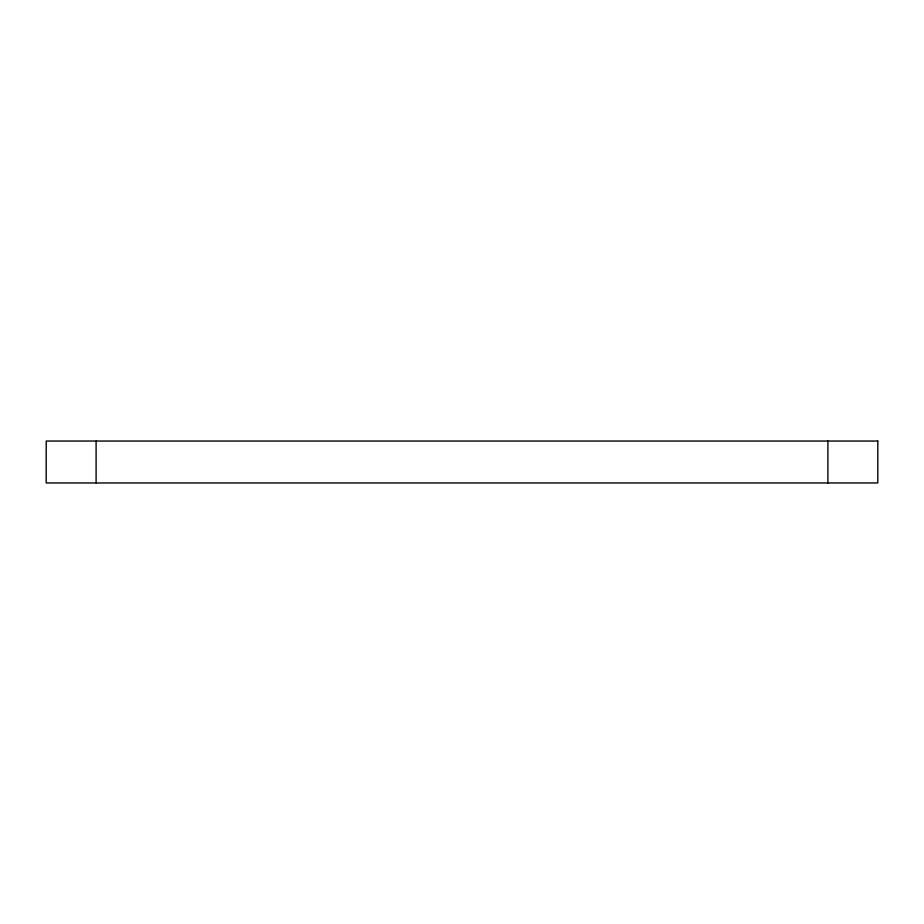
<?xml version="1.0" encoding="UTF-8"?>
<svg xmlns="http://www.w3.org/2000/svg" width="924" height="924" viewBox="0 0 924 924"><rect width="100%" height="100%" fill="white"/><g stroke="black" fill="none" stroke-linecap="round" stroke-linejoin="round"><path stroke-width="1.39" d="M827.904 441.048L827.904 482.952M96.096 441.048L96.096 482.952M877.8 441.048L46.2 441.048L46.2 482.952L877.8 482.952L877.8 441.048"/></g></svg>
